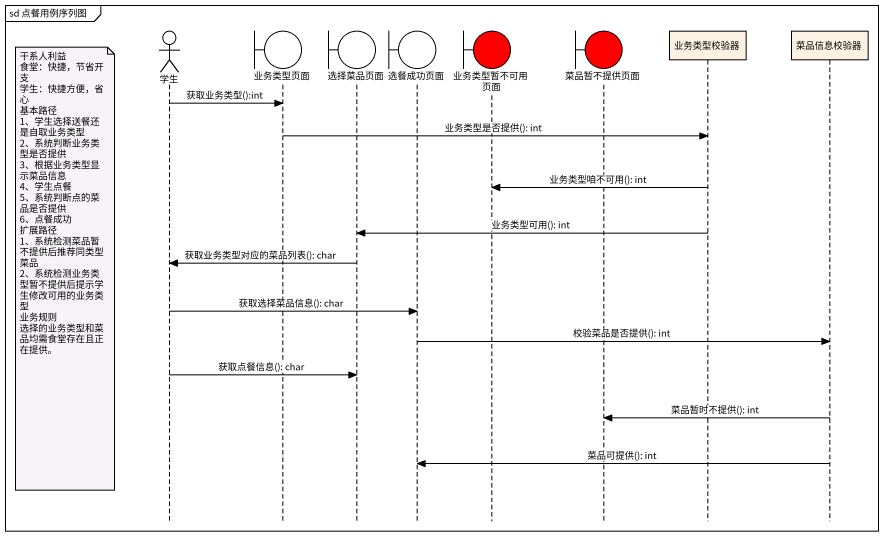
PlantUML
@startuml
mainframe sd 点餐用例序列图
hide footbox
actor 学生
boundary 业务类型页面
boundary 选择菜品页面
boundary 选餐成功页面
boundary 业务类型暂不可用页面 #FF0000
boundary 菜品暂不提供页面 #FF0000
participant 业务类型校验器
participant 菜品信息校验器

学生 -> 业务类型页面 : 获取业务类型():int
业务类型页面 -> 业务类型校验器 : 业务类型是否提供(): int
业务类型校验器 -> 业务类型暂不可用页面 : 业务类型咱不可用(): int
业务类型校验器 -> 选择菜品页面 : 业务类型可用(): int
选择菜品页面 -> 学生 : 获取业务类型对应的菜品列表(): char
note left of 学生
  干系人利益
  食堂：快捷，节省开支
  学生：快捷方便，省心
  基本路径
  1、学生选择送餐还是自取业务类型
  2、系统判断业务类型是否提供
  3、根据业务类型显示菜品信息
  4、学生点餐
  5、系统判断点的菜品是否提供
  6、点餐成功
  扩展路径
  1、系统检测菜品暂不提供后推荐同类型菜品
  2、系统检测业务类型暂不提供后提示学生修改可用的业务类型
  业务规则
  选择的业务类型和菜品均需食堂存在且正在提供。
end note
学生 -> 选餐成功页面 : 获取选择菜品信息(): char
选餐成功页面 -> 菜品信息校验器 : 校验菜品是否提供(): int
学生 -> 选择菜品页面 : 获取点餐信息(): char
菜品信息校验器 -> 菜品暂不提供页面 : 菜品暂时不提供(): int
菜品信息校验器 -> 选餐成功页面 : 菜品可提供(): int
@enduml
